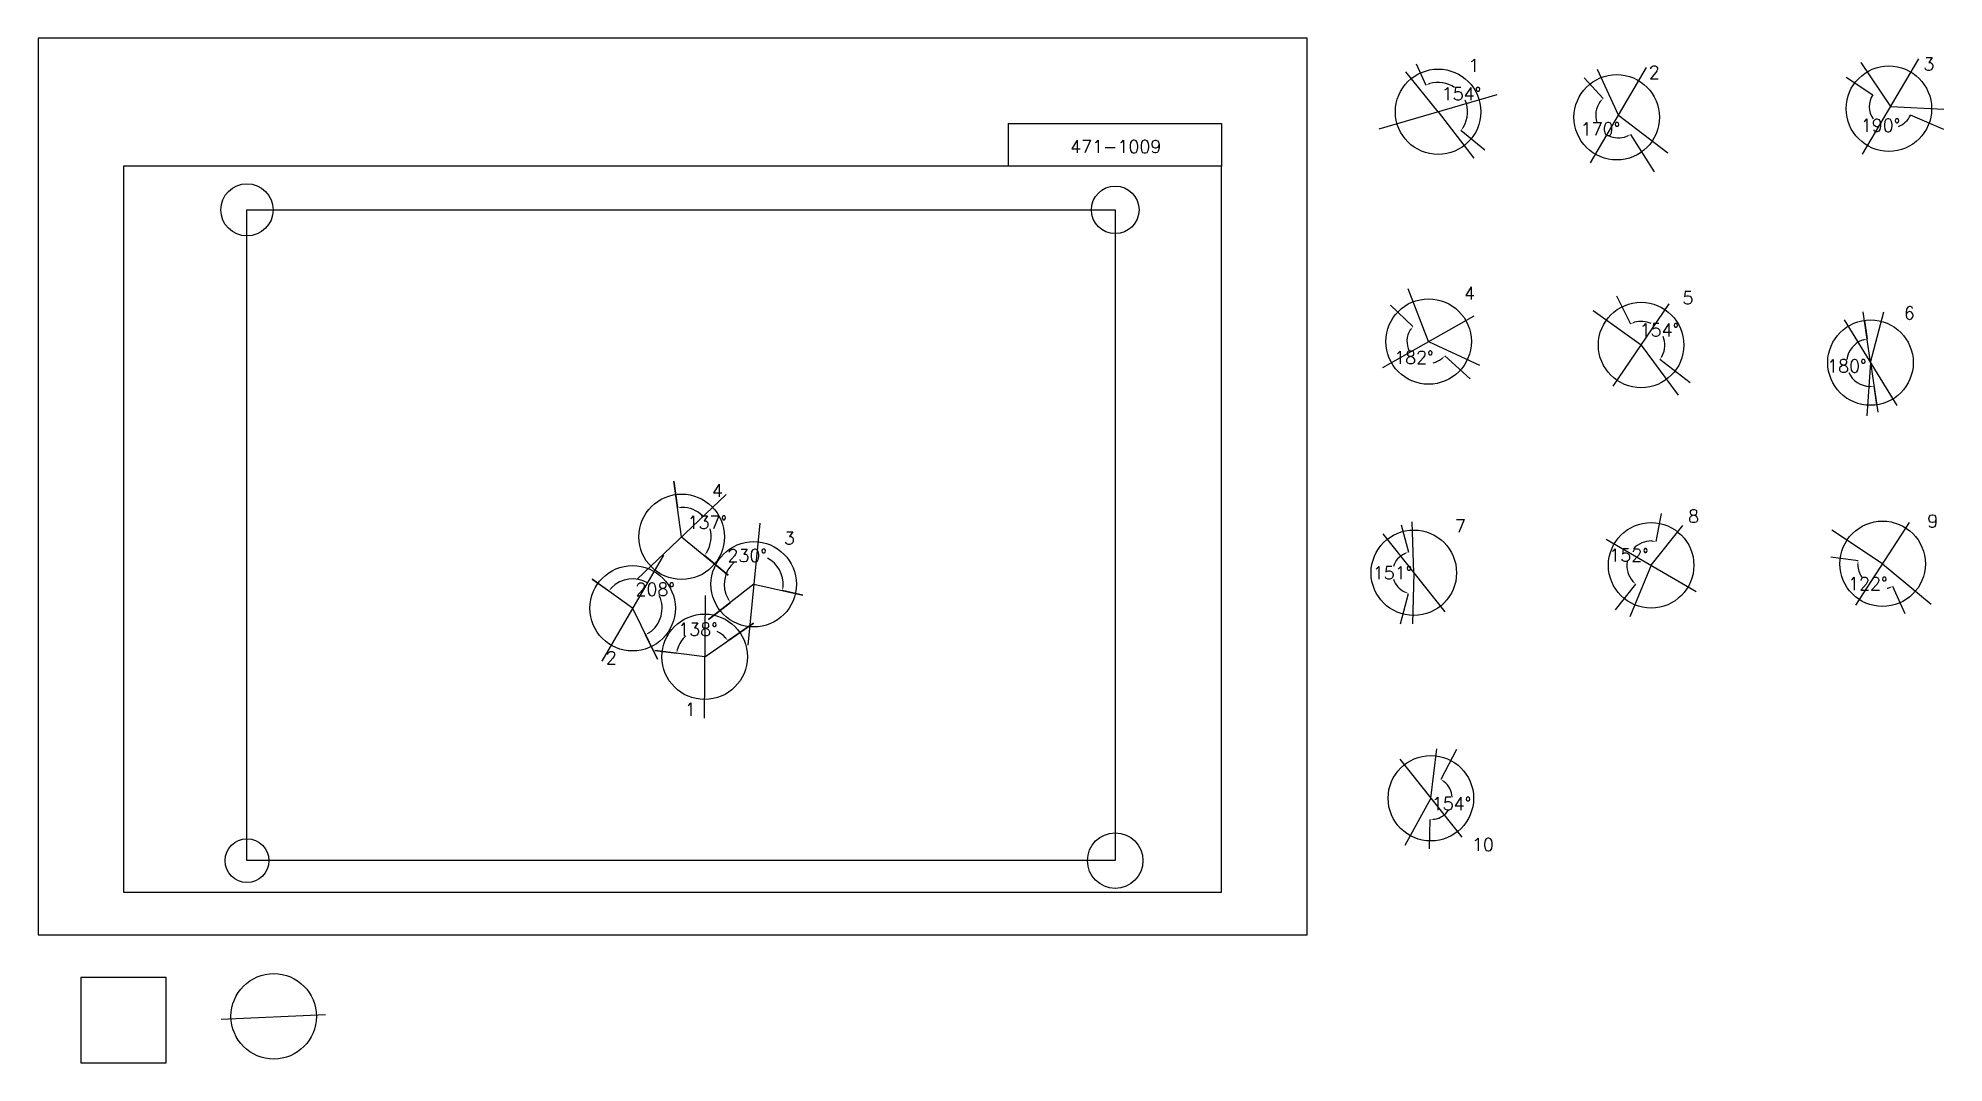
# Model space of a CAD drawing. Extents: x 0 to 2230150, y -150000 to 1050000.
import ezdxf

# ---------------------------------------------------------------- set-up
doc = ezdxf.new("R2010")
doc.units = 0
doc.header["$MEASUREMENT"] = 0
doc.layers.get('0').update_dxf_attribs({"linetype": 'CONTINUOUS'})
doc.layers.get('Defpoints').update_dxf_attribs({"linetype": 'CONTINUOUS'})
for name, color, linetype in [('_0-0_', 7, 'CONTINUOUS'), ('_0-1_V-nasSTD', 7, 'CONTINUOUS'), ('_0-2_番号', 7, 'CONTINUOUS'), ('ADD_LINE', 7, 'CONTINUOUS'), ('文字', 7, 'CONTINUOUS'), ('画像', 7, 'CONTINUOUS')]:
    doc.layers.add(name, color=color, linetype=linetype)
doc.layers.add('位置合わせ用', color=7, linetype='CONTINUOUS', plot=False)
doc.styles.get("Standard").update_dxf_attribs({"font": 'txt', "height": 15000, "bigfont": 'bigfont.shx'})
doc.dimstyles.get("Standard").update_dxf_attribs({"dimtxt": 0.18, "dimasz": 0.18, "dimexe": 0.18, "dimexo": 0.0625, "dimgap": 0.09, "dimtad": 0, "dimtih": 1, "dimtoh": 1, "dimdec": 4, "dimzin": 0, "dimdsep": 46, "dimtxsty": 'Standard', "dimcen": 0.09, "dimadec": 0, "dimazin": 0, "dimtfac": 1, "dimtdec": 4, "dimtofl": 0, "dimtmove": 0, "dimatfit": 3, "dimfxl": 1, "dimtolj": 1, "dimtzin": 0, "dimarcsym": 0})
picture_1 = doc.add_image_def('image1.jpg', size_in_pixel=(800, 600))

# ---------------------------------------------------------------- blocks, each defined once
blk = doc.blocks.new('-000-CCURVE_ORG002')
at = {"layer": '_0-0_', "color": 5, "linetype": 'Continuous'}
for p, q in [((30, -10), (10, -10)), ((10, -10), (10, -30)), ((30, -30), (30, -10)), ((10, -30), (30, -30))]:
    blk.add_line(p, q, dxfattribs=at)
blk = doc.blocks.new('-008-$$ATRU$$11$$背景色$$色$$0_0_0')
at = {"layer": '_0-2_番号'}
blk.add_blockref('-000-CCURVE_ORG002', (0, 0), dxfattribs=at)
blk = doc.blocks.new('*D27')
at = {"layer": 'ADD_LINE', "color": 0, "linetype": 'Continuous', "lineweight": -2}
for p, q in [((1612482, 1019756), (1623866, 995044)), ((1692790, 918934), (1664951, 941812))]:
    blk.add_line(p, q, dxfattribs=at)
for start, end in [(55.935441, 106.423298), (328.898292, 23.176446)]:
    blk.add_arc((1638300, 963714), 34496, start, end, dxfattribs=at)
at = {"layer": 'ADD_LINE', "color": 0}
for points in [[(1628254, 997582), (1628840, 996022), (1623866, 995045)], [(1667157, 946376), (1668518, 945414), (1664951, 941812)]]:
    blk.add_solid(points, dxfattribs=at)
at = {"layer": 'Defpoints', "color": 0}
for p in [(1612482, 1019756), (1638300, 963714), (1672046, 970868), (1692790, 918934)]:
    blk.add_point(p, dxfattribs=at)
at = {"layer": 'ADD_LINE', "color": 0, "linetype": 'Continuous', "insert": (1665608, 984790), "char_height": 15000, "attachment_point": 5}
blk.add_mtext('\\A1;154%%d', dxfattribs=at)
blk = doc.blocks.new('*D28')
at = {"color": 0, "linetype": 'Continuous', "lineweight": -2}
for p, q in [((1809179, 1003391), (1831324, 979396)), ((1891517, 893504), (1863720, 937271))]:
    blk.add_line(p, q, dxfattribs=at)
for start, end in [(143.458517, 199.177328), (242.968088, 291.666013)]:
    blk.add_arc((1849418, 959791), 26678, start, end, dxfattribs=at)
at = {"color": 0}
for points in [[(1828604, 975119), (1827364, 976233), (1831324, 979396)], [(1859646, 934256), (1858888, 935740), (1863721, 937271)]]:
    blk.add_solid(points, dxfattribs=at)
at = {"layer": 'Defpoints', "color": 0}
for p in [(1809179, 1003391), (1849418, 959791), (1823088, 955491), (1891518, 893504)]:
    blk.add_point(p, dxfattribs=at)
at = {"color": 0, "linetype": 'Continuous', "insert": (1828270, 943528), "char_height": 15000, "attachment_point": 5}
blk.add_mtext('\\A1;170%%d', dxfattribs=at)
blk = doc.blocks.new('*D31')
at = {"layer": 'ADD_LINE', "color": 0, "linetype": 'Continuous', "lineweight": -2}
for p, q in [((2115662, 1004203), (2146913, 983688)), ((2230150, 942907), (2190978, 959896))]:
    blk.add_line(p, q, dxfattribs=at)
for start, end in [(146.716384, 215.556167), (291.744567, 336.55299)]:
    blk.add_arc((2167922, 969896), 25131, start, end, dxfattribs=at)
at = {"layer": 'ADD_LINE', "color": 0}
for points in [[(2146913, 983688), (2146913, 983688), (2146913, 983688)], [(2190978, 959896), (2190978, 959896), (2190978, 959896)]]:
    blk.add_solid(points, dxfattribs=at)
at = {"layer": 'Defpoints', "color": 0}
for p in [(2115662, 1004204), (2167922, 969896), (2146156, 957332), (2230150, 942907)]:
    blk.add_point(p, dxfattribs=at)
at = {"layer": 'ADD_LINE', "color": 0, "linetype": 'Continuous', "insert": (2155982, 947782), "char_height": 15000, "attachment_point": 5}
blk.add_mtext('\\A1;190%%d', dxfattribs=at)
blk = doc.blocks.new('*D492')
at = {"color": 0, "linetype": 'Continuous', "lineweight": -2}
for p, q in [((1582560, 737261), (1608834, 712185)), ((1675657, 651191), (1646046, 677753))]:
    blk.add_line(p, q, dxfattribs=at)
for start, end in [(147.654398, 205.986177), (282.024317, 306.788949)]:
    blk.add_arc((1627174, 694681), 25352, start, end, dxfattribs=at)
at = {"color": 0}
for points in [[(1606412, 707733), (1605099, 708759), (1608834, 712185)], [(1642919, 673763), (1641794, 674993), (1646046, 677753)]]:
    blk.add_solid(points, dxfattribs=at)
at = {"layer": 'Defpoints', "color": 0}
for p in [(1582560, 737262), (1627174, 694681), (1602920, 687300), (1675658, 651190)]:
    blk.add_point(p, dxfattribs=at)
at = {"color": 0, "linetype": 'Continuous', "insert": (1609955, 676073), "char_height": 15000, "attachment_point": 5}
blk.add_mtext('\\A1;182%%d', dxfattribs=at)
blk = doc.blocks.new('*D493')
at = {"color": 0, "linetype": 'Continuous', "lineweight": -2}
for p, q in [((1847215, 748386), (1863522, 715452)), ((1933285, 646506), (1897834, 673710))]:
    blk.add_line(p, q, dxfattribs=at)
for start, end in [(64.877904, 105.999917), (332.840982, 21.383423)]:
    blk.add_arc((1875830, 690596), 27737, start, end, dxfattribs=at)
at = {"color": 0}
for points in [[(1867883, 718035), (1868485, 716481), (1863522, 715453)], [(1899804, 678380), (1901213, 677489), (1897835, 673710)]]:
    blk.add_solid(points, dxfattribs=at)
at = {"layer": 'Defpoints', "color": 0}
for p in [(1847214, 748386), (1887525, 715747), (1875830, 690596), (1933286, 646506)]:
    blk.add_point(p, dxfattribs=at)
at = {"color": 0, "linetype": 'Continuous', "insert": (1897257, 708209), "char_height": 15000, "attachment_point": 5}
blk.add_mtext('\\A1;154%%d', dxfattribs=at)
blk = doc.blocks.new('*D494')
at = {"color": 0, "linetype": 'Continuous', "lineweight": -2}
for p, q in [((2097719, 442479), (2129651, 438247)), ((2185031, 375777), (2170441, 407971))]:
    blk.add_line(p, q, dxfattribs=at)
for start, end in [(182.32444, 213.011449), (280.28229, 284.506363)]:
    blk.add_arc((2158450, 434431), 29051, start, end, dxfattribs=at)
at = {"color": 0}
for points in [[(2130255, 433215), (2128590, 433290), (2129651, 438247)], [(2166004, 405520), (2165449, 407092), (2170441, 407970)]]:
    blk.add_solid(points, dxfattribs=at)
at = {"layer": 'Defpoints', "color": 0}
for p in [(2097719, 442479), (2158450, 434431), (2134111, 418569), (2185032, 375776)]:
    blk.add_point(p, dxfattribs=at)
at = {"color": 0, "linetype": 'Continuous', "insert": (2141135, 411104), "char_height": 15000, "attachment_point": 5}
blk.add_mtext('\\A1;122%%d', dxfattribs=at)
blk = doc.blocks.new('*D495')
at = {"color": 0, "linetype": 'Continuous', "lineweight": -2}
for p, q in [((1899485, 493442), (1893065, 460614)), ((1845899, 380648), (1869761, 410403))]:
    blk.add_line(p, q, dxfattribs=at)
for start, end in [(88.997379, 136.834749), (170.916699, 221.208715)]:
    blk.add_arc((1887594, 432640), 28505, start, end, dxfattribs=at)
at = {"color": 0}
for points in [[(1888005, 460311), (1888181, 461969), (1893065, 460615)], [(1865573, 413259), (1866726, 414463), (1869761, 410403)]]:
    blk.add_solid(points, dxfattribs=at)
at = {"layer": 'Defpoints', "color": 0}
for p in [(1899486, 493442), (1869381, 454567), (1887594, 432640), (1845899, 380648)]:
    blk.add_point(p, dxfattribs=at)
at = {"color": 0, "linetype": 'Continuous', "insert": (1861739, 444640), "char_height": 15000, "attachment_point": 5}
blk.add_mtext('\\A1;152%%d', dxfattribs=at)
blk = doc.blocks.new('*D496')
at = {"color": 0, "linetype": 'Continuous', "lineweight": -2}
for p, q in [((1594921, 479957), (1603443, 448007)), ((1594453, 364310), (1603625, 399771))]:
    blk.add_line(p, q, dxfattribs=at)
for start, end in [(116.442259, 162.722612), (197.730428, 243.989803)]:
    blk.add_arc((1609870, 423913), 24936, start, end, dxfattribs=at)
at = {"color": 0}
for points in [[(1599060, 445461), (1598471, 447020), (1603443, 448007)], [(1598646, 400720), (1599223, 402284), (1603625, 399771)]]:
    blk.add_solid(points, dxfattribs=at)
at = {"layer": 'Defpoints', "color": 0}
for p in [(1594921, 479958), (1587247, 434403), (1609870, 423913), (1594453, 364310)]:
    blk.add_point(p, dxfattribs=at)
at = {"color": 0, "linetype": 'Continuous', "insert": (1584933, 423819), "char_height": 15000, "attachment_point": 5}
blk.add_mtext('\\A1;151%%d', dxfattribs=at)
blk = doc.blocks.new('*D497')
at = {"color": 0, "linetype": 'Continuous', "lineweight": -2}
for p, q in [((2137280, 719501), (2140368, 697666)), ((2151611, 620534), (2148379, 642348))]:
    blk.add_line(p, q, dxfattribs=at)
for start, end in [(108.314688, 172.816777), (204.310121, 268.164898)]:
    blk.add_arc((2144282, 669994), 27948, start, end, dxfattribs=at)
at = {"color": 0}
for points in [[(2135690, 695715), (2135310, 697337), (2140368, 697666)], [(2143435, 641228), (2143339, 642892), (2148379, 642348)]]:
    blk.add_solid(points, dxfattribs=at)
at = {"layer": 'Defpoints', "color": 0}
for p in [(2137280, 719501), (2144282, 669994), (2122350, 652671), (2151611, 620534)]:
    blk.add_point(p, dxfattribs=at)
at = {"color": 0, "linetype": 'Continuous', "insert": (2116623, 665988), "char_height": 15000, "attachment_point": 5}
blk.add_mtext('\\A1;180%%d', dxfattribs=at)
blk = doc.blocks.new('*D662')
at = {"color": 0, "linetype": 'Continuous', "lineweight": -2}
for p, q in [((1659684, 217062), (1641346, 182000)), ((1628066, 100544), (1629066, 134978))]:
    blk.add_line(p, q, dxfattribs=at)
for start, end in [(2.755917, 50.881259), (279.845571, 326.395586)]:
    blk.add_arc((1629789, 159904), 24936, start, end, dxfattribs=at)
at = {"color": 0}
for points in [[(1645980, 179947), (1645064, 178555), (1641346, 182001)], [(1633993, 136166), (1634112, 134504), (1629066, 134978)]]:
    blk.add_solid(points, dxfattribs=at)
at = {"layer": 'Defpoints', "color": 0}
for p in [(1659684, 217062), (1629789, 159904), (1648804, 143771), (1628066, 100544)]:
    blk.add_point(p, dxfattribs=at)
at = {"color": 0, "linetype": 'Continuous', "insert": (1653916, 153603), "char_height": 15000, "attachment_point": 5}
blk.add_mtext('\\A1;154%%d', dxfattribs=at)
blk = doc.blocks.new('*D665')
at = {"layer": 'ADD_LINE', "color": 0, "linetype": 'Continuous', "lineweight": -2}
for p, q in [((743942, 531324), (748299, 500212)), ((807573, 421270), (779734, 444148))]:
    blk.add_line(p, q, dxfattribs=at)
for start, end in [(44.949505, 89.659585), (328.898292, 15.761902)]:
    blk.add_arc((753083, 466050), 34496, start, end, dxfattribs=at)
at = {"layer": 'ADD_LINE', "color": 0}
for points in [[(753233, 501376), (753344, 499713), (748299, 500212)], [(781940, 448712), (783301, 447750), (779734, 444148)]]:
    blk.add_solid(points, dxfattribs=at)
at = {"layer": 'Defpoints', "color": 0}
for p in [(743942, 531324), (787365, 469884), (753083, 466050), (807573, 421270)]:
    blk.add_point(p, dxfattribs=at)
at = {"layer": 'ADD_LINE', "color": 0, "linetype": 'Continuous', "insert": (783172, 482920), "char_height": 15000, "attachment_point": 5}
blk.add_mtext('\\A1;137%%d', dxfattribs=at)
blk = doc.blocks.new('*D668')
at = {"layer": 'ADD_LINE', "color": 0, "linetype": 'Continuous', "lineweight": -2}
for p, q in [((895006, 397826), (871097, 403055)), ((784343, 369136), (810175, 389240))]:
    blk.add_line(p, q, dxfattribs=at)
for start, end in [(130.727909, 209.579894), (355.974176, 62.138358)]:
    blk.add_arc((837398, 410426), 34496, start, end, dxfattribs=at)
at = {"layer": 'ADD_LINE', "color": 0}
for points in [[(870984, 408123), (872634, 407886), (871097, 403055)], [(806705, 392935), (808092, 393860), (810175, 389240)]]:
    blk.add_solid(points, dxfattribs=at)
at = {"layer": 'Defpoints', "color": 0}
for p in [(852300, 441537), (837398, 410426), (895006, 397826), (784343, 369136)]:
    blk.add_point(p, dxfattribs=at)
at = {"layer": 'ADD_LINE', "color": 0, "linetype": 'Continuous', "insert": (829769, 444067), "char_height": 15000, "attachment_point": 5}
blk.add_mtext('\\A1;230%%d', dxfattribs=at)
blk = doc.blocks.new('*D671')
at = {"layer": 'ADD_LINE', "color": 0, "linetype": 'Continuous', "lineweight": -2}
for p, q in [((837040, 365036), (807193, 344355)), ((721693, 332833), (747212, 329636))]:
    blk.add_line(p, q, dxfattribs=at)
for start, end in [(131.898302, 164.185314), (43.391347, 63.754809)]:
    blk.add_arc((780017, 325525), 33062, start, end, dxfattribs=at)
at = {"layer": 'ADD_LINE', "color": 0}
for points in [[(747390, 334701), (749024, 334370), (747212, 329636)], [(803395, 347713), (804690, 348763), (807193, 344355)]]:
    blk.add_solid(points, dxfattribs=at)
at = {"layer": 'Defpoints', "color": 0}
for p in [(785323, 358159), (837040, 365036), (721692, 332833), (780017, 325525)]:
    blk.add_point(p, dxfattribs=at)
at = {"layer": 'ADD_LINE', "color": 0, "linetype": 'Continuous', "insert": (772137, 357634), "char_height": 15000, "attachment_point": 5}
blk.add_mtext('\\A1;138%%d', dxfattribs=at)
blk = doc.blocks.new('*D674')
at = {"layer": 'ADD_LINE', "color": 0, "linetype": 'Continuous', "lineweight": -2}
for p, q in [((648503, 416562), (667781, 402577)), ((724620, 322880), (710793, 351301))]:
    blk.add_line(p, q, dxfattribs=at)
for start, end in [(59.327172, 135.728232), (304.254598, 25.166574)]:
    blk.add_arc((695702, 382321), 34496, start, end, dxfattribs=at)
at = {"layer": 'ADD_LINE', "color": 0}
for points in [[(670365, 406938), (671639, 405864), (667780, 402577)], [(714701, 354530), (715537, 353088), (710793, 351301)]]:
    blk.add_solid(points, dxfattribs=at)
at = {"layer": 'Defpoints', "color": 0}
for p in [(648503, 416562), (695702, 382321), (730050, 385512), (724620, 322880)]:
    blk.add_point(p, dxfattribs=at)
at = {"layer": 'ADD_LINE', "color": 0, "linetype": 'Continuous', "insert": (722131, 404490), "char_height": 15000, "attachment_point": 5}
blk.add_mtext('\\A1;208%%d', dxfattribs=at)

msp = doc.modelspace()

# ---------------------------------------------------------------- linework, layer by layer
at = {"layer": '_0-1_V-nasSTD', "color": 7, "linetype": 'Continuous'}
for p, q in [((1485000, 1050000), (0, 1050000)), ((0, 1050000), (0, 0)), ((1485000, 1050000), (0, 1050000)), ((0, 1050000), (0, 0)), ((1485000, 0), (1485000, 1050000)), ((1485000, 0), (1485000, 1050000)), ((1135000, 950000), (1135000, 900000)), ((1135000, 950000), (1385000, 950000)), ((1385000, 950000), (1385000, 900000)), ((1385000, 900000), (100000, 900000)), ((100000, 900000), (100000, 50000)), ((1385000, 50000), (1385000, 900000)), ((100000, 50000), (1385000, 50000)), ((0, 0), (1485000, 0)), ((0, 0), (1485000, 0))]:
    msp.add_line(p, q, dxfattribs=at)
at = {"layer": 'ADD_LINE', "color": 5, "linetype": 'Continuous'}
for p, q in [((1638300.12759, 963713.94411), (1600657, 1010465.5)), ((1849417.68706, 959791.40858), (1824731.61592, 1013095)), ((2167921.53926, 969895.92252), (2133337.061, 1021586.01265)), ((1638300.12759, 963713.94411), (1680185.5, 909330)), ((1849417.68706, 959791.40858), (1907070.5, 915461)), ((2167921.53926, 969895.92252), (2230150.4375, 966693.63309)), ((1627173.85936, 694681.42053), (1603053, 756584)), ((1875829.60478, 690595.69901), (1819695, 730821)), ((2144282.17651, 669993.66595), (2135874.84661, 729434.5)), ((2144282.17651, 669993.66595), (2159881.11393, 729434.5)), ((1627173.85936, 694681.42053), (1686782, 666999.5)), ((1875829.60478, 690595.69901), (1919233, 631868.5)), ((2144282.17651, 669993.66595), (2139973.5, 607862)), ((2144282.17651, 669993.66595), (2152852.5, 612158.5)), ((753083.25, 466049.94411), (743942.5, 531324)), ((1609869.59541, 423912.59025), (1607859.5021, 483624.43754)), ((1887594.19761, 432639.77192), (1924592.5, 479202.5)), ((2158449.59821, 434430.75199), (2099218, 473956.5)), ((753083.25, 466049.94411), (807573.07413, 421269.53968)), ((1609869.59541, 423912.59025), (1608159.50179, 364310.06247)), ((1887594.19761, 432639.77192), (1862762, 372404)), ((2158449.59821, 434430.75199), (2215384.5, 387018.5)), ((695702.25, 382320.94411), (648503, 416562.5)), ((837398.25, 410425.94411), (784343, 369135.5)), ((837398.25, 410425.94411), (895006, 397825.5)), ((695702.25, 382320.94411), (724620, 322879.5)), ((780017.25, 325525.44411), (837040, 365036.5)), ((780017.25, 325525.44411), (721692.5, 332833)), ((1629789, 159904), (1636845.5, 217647.28885)), ((1629789, 159904), (1599375.79815, 104642.5))]:
    msp.add_line(p, q, dxfattribs=at)
at = {"layer": 'ADD_LINE', "color": 1, "linetype": 'Continuous'}
for p, q in [((1816519.43706, 903878.65858), (1882315.93706, 1015704.15858)), ((2135023.28926, 913983.17252), (2200819.78926, 1025808.67252)), ((1569397.37759, 943664.44411), (1707202.87759, 983763.44411)), ((1843082.10478, 642335.94901), (1908577.10478, 738855.44901)), ((1573690.48436, 664418.92053), (1680657.23436, 724943.92053)), ((2113351.05151, 720119.29095), (2175213.30151, 619868.04095)), ((805042.51111, 515545.46504), (701123.98889, 416554.42318)), ((844382.79447, 481845.74211), (830413.70553, 339006.14611)), ((1573599.84541, 469670.84025), (1646139.34541, 378154.34025)), ((2126994.59821, 386171.00199), (2189904.59821, 482690.50199)), ((1835025.69761, 463233.02192), (1940162.69761, 402046.52192)), ((731725.37925, 444384.66594), (659679.12075, 320257.22228)), ((780688.9733, 397282.81443), (779345.5267, 253768.07379)), ((1593519.25, 205662.25), (1666058.75, 114145.75)), ((214262.32302, -98799.56876), (336470.78129, -93322.43898))]:
    msp.add_line(p, q, dxfattribs=at)
at = {"layer": 'ADD_LINE', "color": 5, "linetype": 'ByBlock'}
for centre in [(1638300.12759, 963713.94411), (1847299.84098, 957259.81804), (2165803.69318, 967364.33199), (1627173.85936, 694681.42053), (1875829.60478, 690595.69901), (2144282.17651, 669993.66595), (753083.25, 466049.94411), (1609869.59541, 423912.59025), (1887594.19761, 432639.77192), (2158449.59821, 434430.75199), (837398.25, 410425.94411), (695702.25, 382320.94411), (780017.25, 325525.44411), (1629789, 159904), (275704.61091, -95468.83904)]:
    msp.add_circle(centre, 50000, dxfattribs=at)
at = {"layer": '位置合わせ用', "color": 5, "linetype": 'Continuous'}
for centre, radius in [((244424.4, 848880.595), 30579.2687), ((1260424.4, 848880.595), 27848.33235), ((244424.4, 86880.595), 25672.78835), ((1260424.4, 86880.595), 32483.49996)]:
    msp.add_circle(centre, radius, dxfattribs=at)

# ---------------------------------------------------------------- block references
at = {"layer": '_0-0_', "xscale": 5000, "yscale": 5000, "zscale": 5000}
msp.add_blockref('-008-$$ATRU$$11$$背景色$$色$$0_0_0', (0, 0), dxfattribs=at)

# ---------------------------------------------------------------- texts
at = {"layer": '文字', "color": 5, "linetype": 'Continuous'}
for s, p in [('3', (2206162.5, 1012123.5)), ('1', (1673664.84659, 1010338.61449)), ('2', (1884735.5, 1002469.5)), ('4', (1668695.5, 743754)), ('5', (1924216.5, 738393)), ('6', (2183311.5, 720524.5)), ('4', (788447.969, 512674.61449)), ('8', (1930840.69761, 482615.93968)), ('9', (2210625.69761, 476897.98348)), ('3', (872762.969, 457050.61449)), ('7', (1657991.59541, 471180.02727)), ('2', (664273, 316812)), ('1', (756785, 256503.5)), ('10', (1677911, 98195.5))]:
    msp.add_text(s, height=15000, dxfattribs=at).set_placement(p)
at = {"layer": '文字', "linetype": 'Continuous'}
msp.add_text('471-1009', height=15000, dxfattribs=at).set_placement((1207698.06436, 915464.91089))

# ---------------------------------------------------------------- dimensions: what is measured, and where the dimension line sits
at = {"color": 5, "linetype": 'Continuous'}
for base, center, p1, p2, picture, middle in [((1823088.23526, 955490.96023), (1849417.68706, 959791.40858), (1809178.77504, 1003391.05715), (1891517.5, 893504), '*D28', (1828269.9978, 943527.67201)), ((1602919.66927, 687300.1765), (1627173.85936, 694681.42053), (1582560, 737261.5), (1675657.5, 651190.5), '*D492', (1609955.37168, 676073.03042)), ((1887525.02456, 715746.55986), (1875829.60478, 690595.69901), (1847214.5, 748386.5), (1933285.5, 646506), '*D493', (1897256.73514, 708208.95339)), ((2122350.14113, 652670.99813), (2144282.17651, 669993.66595), (2137279.85621, 719500.91301), (2151611.40936, 620533.75951), '*D497', (2116622.71578, 665988.26601)), ((1869381.14317, 454567.03326), (1887594.19761, 432639.77192), (1899485.5, 493442.5), (1845899, 380648), '*D495', (1861738.50652, 444639.91276)), ((1587247.09662, 434402.94997), (1609869.59541, 423912.59025), (1594921, 479957.5), (1594452.55209, 364310), '*D496', (1584933.35154, 423818.56891)), ((2134111.47282, 418568.6119), (2158449.59821, 434430.75199), (2097719, 442479), (2185031.5, 375776.5), '*D494', (2141135.0292, 411103.5675)), ((1648803.90553, 143771.4718), (1629789, 159904), (1659684.47103, 217061.94462), (1628066.5, 100544), '*D662', (1653916.18486, 153602.8851))]:
    dim = msp.add_angular_dim_3p(base=base, center=center, p1=p1, p2=p2, dimstyle='Standard', override={"dimasz": 5000, "dimtmove": 2}, dxfattribs=at)
    dim.commit()
    dim.dimension.update_dxf_attribs({"geometry": picture, "text_midpoint": middle})
at = {"layer": 'ADD_LINE', "color": 5, "linetype": 'Continuous'}
for base, center, p1, p2, override, picture, middle in [((1672045.78438, 970867.8893), (1638300.12759, 963713.94411), (1612481.5, 1019756.5), (1692790, 918933.5), {"dimasz": 5000, "dimtmove": 2}, '*D27', (1665608.30751, 984790.2719)), ((2146156.07889, 957332.10205), (2167921.53926, 969895.92252), (2115661.5, 1004203.5), (2230150.5, 942906.93528), {"dimtmove": 2}, '*D31', (2155981.84538, 947781.93238)), ((787365.14634, 469883.9847), (753083.25, 466049.94411), (743942.5, 531324), (807573.12241, 421269.5), {"dimasz": 5000, "dimtmove": 2}, '*D665', (783172.02985, 482920.43939)), ((852300.39216, 441536.62464), (837398.25, 410425.94411), (784343, 369135.5), (895006, 397825.5), {"dimasz": 5000, "dimtmove": 2}, '*D668', (829769.27904, 444067.39304)), ((730049.92747, 385512.39146), (695702.25, 382320.94411), (648503, 416562.5), (724620, 322879.5), {"dimasz": 5000, "dimtmove": 2}, '*D674', (722130.75551, 404490.34601)), ((785323.17337, 358158.57645), (780017.25, 325525.44411), (721692.5, 332833), (837040, 365036.5), {"dimasz": 5000, "dimtmove": 2}, '*D671', (772137.4746, 357634.3726))]:
    dim = msp.add_angular_dim_3p(base=base, center=center, p1=p1, p2=p2, dimstyle='Standard', override=override, dxfattribs=at)
    dim.commit()
    dim.dimension.update_dxf_attribs({"geometry": picture, "text_midpoint": middle})

# ---------------------------------------------------------------- pictures from other files: only their frames are drawn
at = {"layer": '画像', "color": 5, "linetype": 'Continuous'}
image = msp.add_image(picture_1, insert=(244424.4, 86880.595), size_in_units=(1016000, 762000), dxfattribs=at)
image.dxf.flags = 7

doc.saveas('drawing.dxf')
